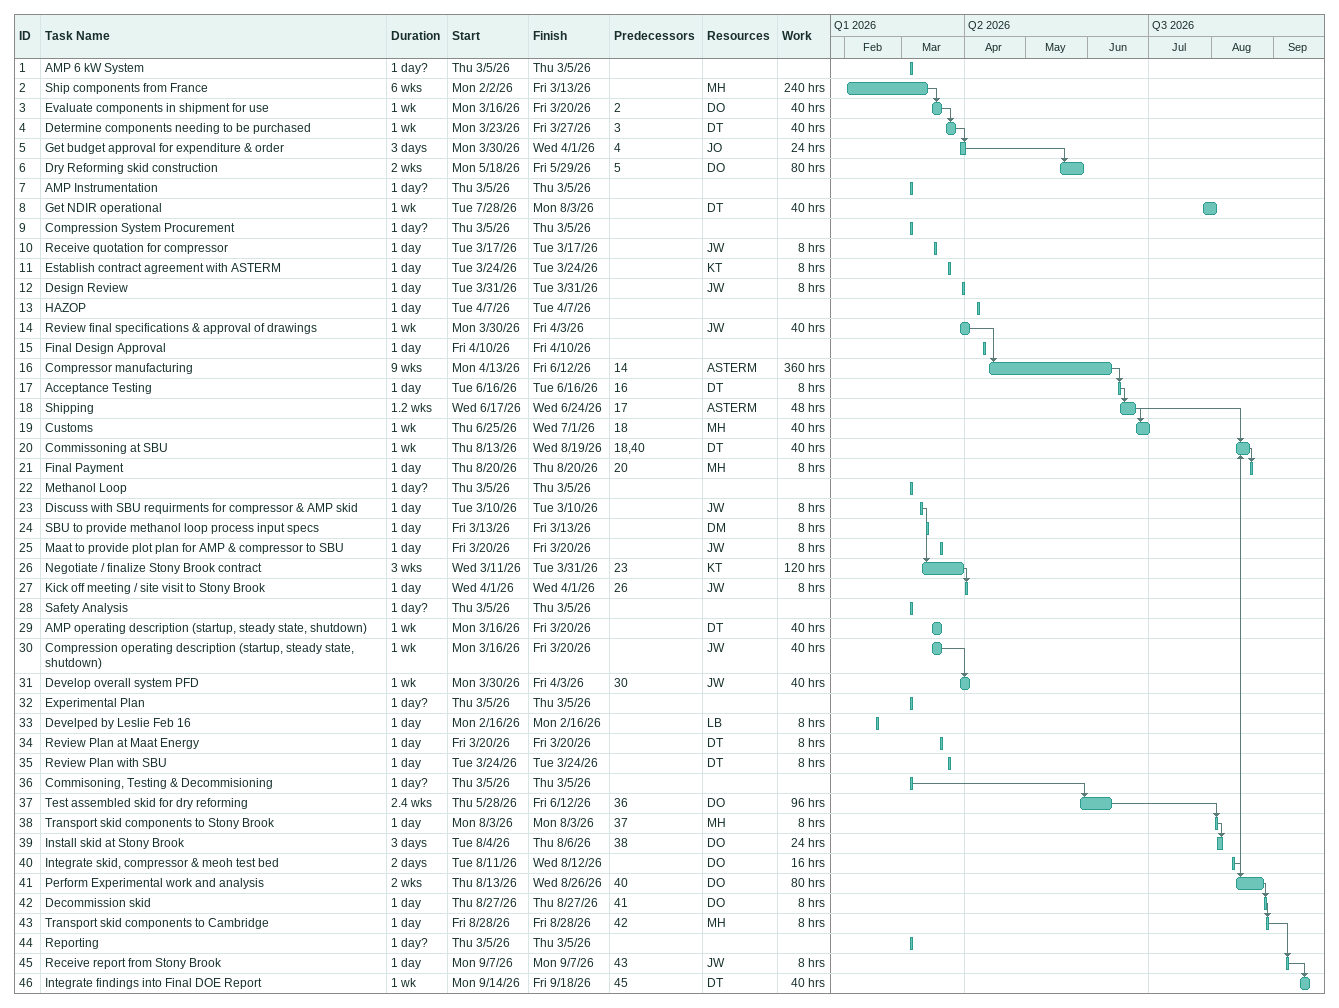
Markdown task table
| ID | Task | Duration | Start | Finish | Predecessors | Resources | Work (h) |
|---|---|---|---|---|---|---|---|
| 1 | AMP 6 kW System | 1d? | 2026-03-05 | 2026-03-05 |  |  |  |
| 2 | Ship components from France | 6w | 2026-02-02 | 2026-03-13 |  | MH | 240 |
| 3 | Evaluate components in shipment for use | 1w | 2026-03-16 | 2026-03-20 | 2 | DO | 40 |
| 4 | Determine components needing to be purchased | 1w | 2026-03-23 | 2026-03-27 | 3 | DT | 40 |
| 5 | Get budget approval for expenditure & order | 3d | 2026-03-30 | 2026-04-01 | 4 | JO | 24 |
| 6 | Dry Reforming skid construction | 2w | 2026-05-18 | 2026-05-29 | 5 | DO | 80 |
| 7 | AMP Instrumentation | 1d? | 2026-03-05 | 2026-03-05 |  |  |  |
| 8 | Get NDIR operational | 1w | 2026-07-28 | 2026-08-03 |  | DT | 40 |
| 9 | Compression System Procurement | 1d? | 2026-03-05 | 2026-03-05 |  |  |  |
| 10 | Receive quotation for compressor | 1d | 2026-03-17 | 2026-03-17 |  | JW | 8 |
| 11 | Establish contract agreement with ASTERM | 1d | 2026-03-24 | 2026-03-24 |  | KT | 8 |
| 12 | Design Review | 1d | 2026-03-31 | 2026-03-31 |  | JW | 8 |
| 13 | HAZOP | 1d | 2026-04-07 | 2026-04-07 |  |  |  |
| 14 | Review final specifications & approval of drawings | 1w | 2026-03-30 | 2026-04-03 |  | JW | 40 |
| 15 | Final Design Approval | 1d | 2026-04-10 | 2026-04-10 |  |  |  |
| 16 | Compressor manufacturing | 9w | 2026-04-13 | 2026-06-12 | 14 | ASTERM | 360 |
| 17 | Acceptance Testing | 1d | 2026-06-16 | 2026-06-16 | 16 | DT | 8 |
| 18 | Shipping | 1.2w | 2026-06-17 | 2026-06-24 | 17 | ASTERM | 48 |
| 19 | Customs | 1w | 2026-06-25 | 2026-07-01 | 18 | MH | 40 |
| 20 | Commissoning at SBU | 1w | 2026-08-13 | 2026-08-19 | 18, 40 | DT | 40 |
| 21 | Final Payment | 1d | 2026-08-20 | 2026-08-20 | 20 | MH | 8 |
| 22 | Methanol Loop | 1d? | 2026-03-05 | 2026-03-05 |  |  |  |
| 23 | Discuss with SBU requirments for compressor & AMP skid | 1d | 2026-03-10 | 2026-03-10 |  | JW | 8 |
| 24 | SBU to provide methanol loop process input specs | 1d | 2026-03-13 | 2026-03-13 |  | DM | 8 |
| 25 | Maat to provide plot plan for AMP & compressor to SBU | 1d | 2026-03-20 | 2026-03-20 |  | JW | 8 |
| 26 | Negotiate / finalize Stony Brook contract | 3w | 2026-03-11 | 2026-03-31 | 23 | KT | 120 |
| 27 | Kick off meeting / site visit to Stony Brook | 1d | 2026-04-01 | 2026-04-01 | 26 | JW | 8 |
| 28 | Safety Analysis | 1d? | 2026-03-05 | 2026-03-05 |  |  |  |
| 29 | AMP operating description (startup, steady state, shutdown) | 1w | 2026-03-16 | 2026-03-20 |  | DT | 40 |
| 30 | Compression operating description (startup, steady state, shutdown) | 1w | 2026-03-16 | 2026-03-20 |  | JW | 40 |
| 31 | Develop overall system PFD | 1w | 2026-03-30 | 2026-04-03 | 30 | JW | 40 |
| 32 | Experimental Plan | 1d? | 2026-03-05 | 2026-03-05 |  |  |  |
| 33 | Develped by Leslie Feb 16 | 1d | 2026-02-16 | 2026-02-16 |  | LB | 8 |
| 34 | Review Plan at Maat Energy | 1d | 2026-03-20 | 2026-03-20 |  | DT | 8 |
| 35 | Review Plan with SBU | 1d | 2026-03-24 | 2026-03-24 |  | DT | 8 |
| 36 | Commisoning, Testing & Decommisioning | 1d? | 2026-03-05 | 2026-03-05 |  |  |  |
| 37 | Test assembled skid for dry reforming | 2.4w | 2026-05-28 | 2026-06-12 | 36 | DO | 96 |
| 38 | Transport skid components to Stony Brook | 1d | 2026-08-03 | 2026-08-03 | 37 | MH | 8 |
| 39 | Install skid at Stony Brook | 3d | 2026-08-04 | 2026-08-06 | 38 | DO | 24 |
| 40 | Integrate skid, compressor & meoh test bed | 2d | 2026-08-11 | 2026-08-12 |  | DO | 16 |
| 41 | Perform Experimental work and analysis | 2w | 2026-08-13 | 2026-08-26 | 40 | DO | 80 |
| 42 | Decommission skid | 1d | 2026-08-27 | 2026-08-27 | 41 | DO | 8 |
| 43 | Transport skid components to Cambridge | 1d | 2026-08-28 | 2026-08-28 | 42 | MH | 8 |
| 44 | Reporting | 1d? | 2026-03-05 | 2026-03-05 |  |  |  |
| 45 | Receive report from Stony Brook | 1d | 2026-09-07 | 2026-09-07 | 43 | JW | 8 |
| 46 | Integrate findings into Final DOE Report | 1w | 2026-09-14 | 2026-09-18 | 45 | DT | 40 |
